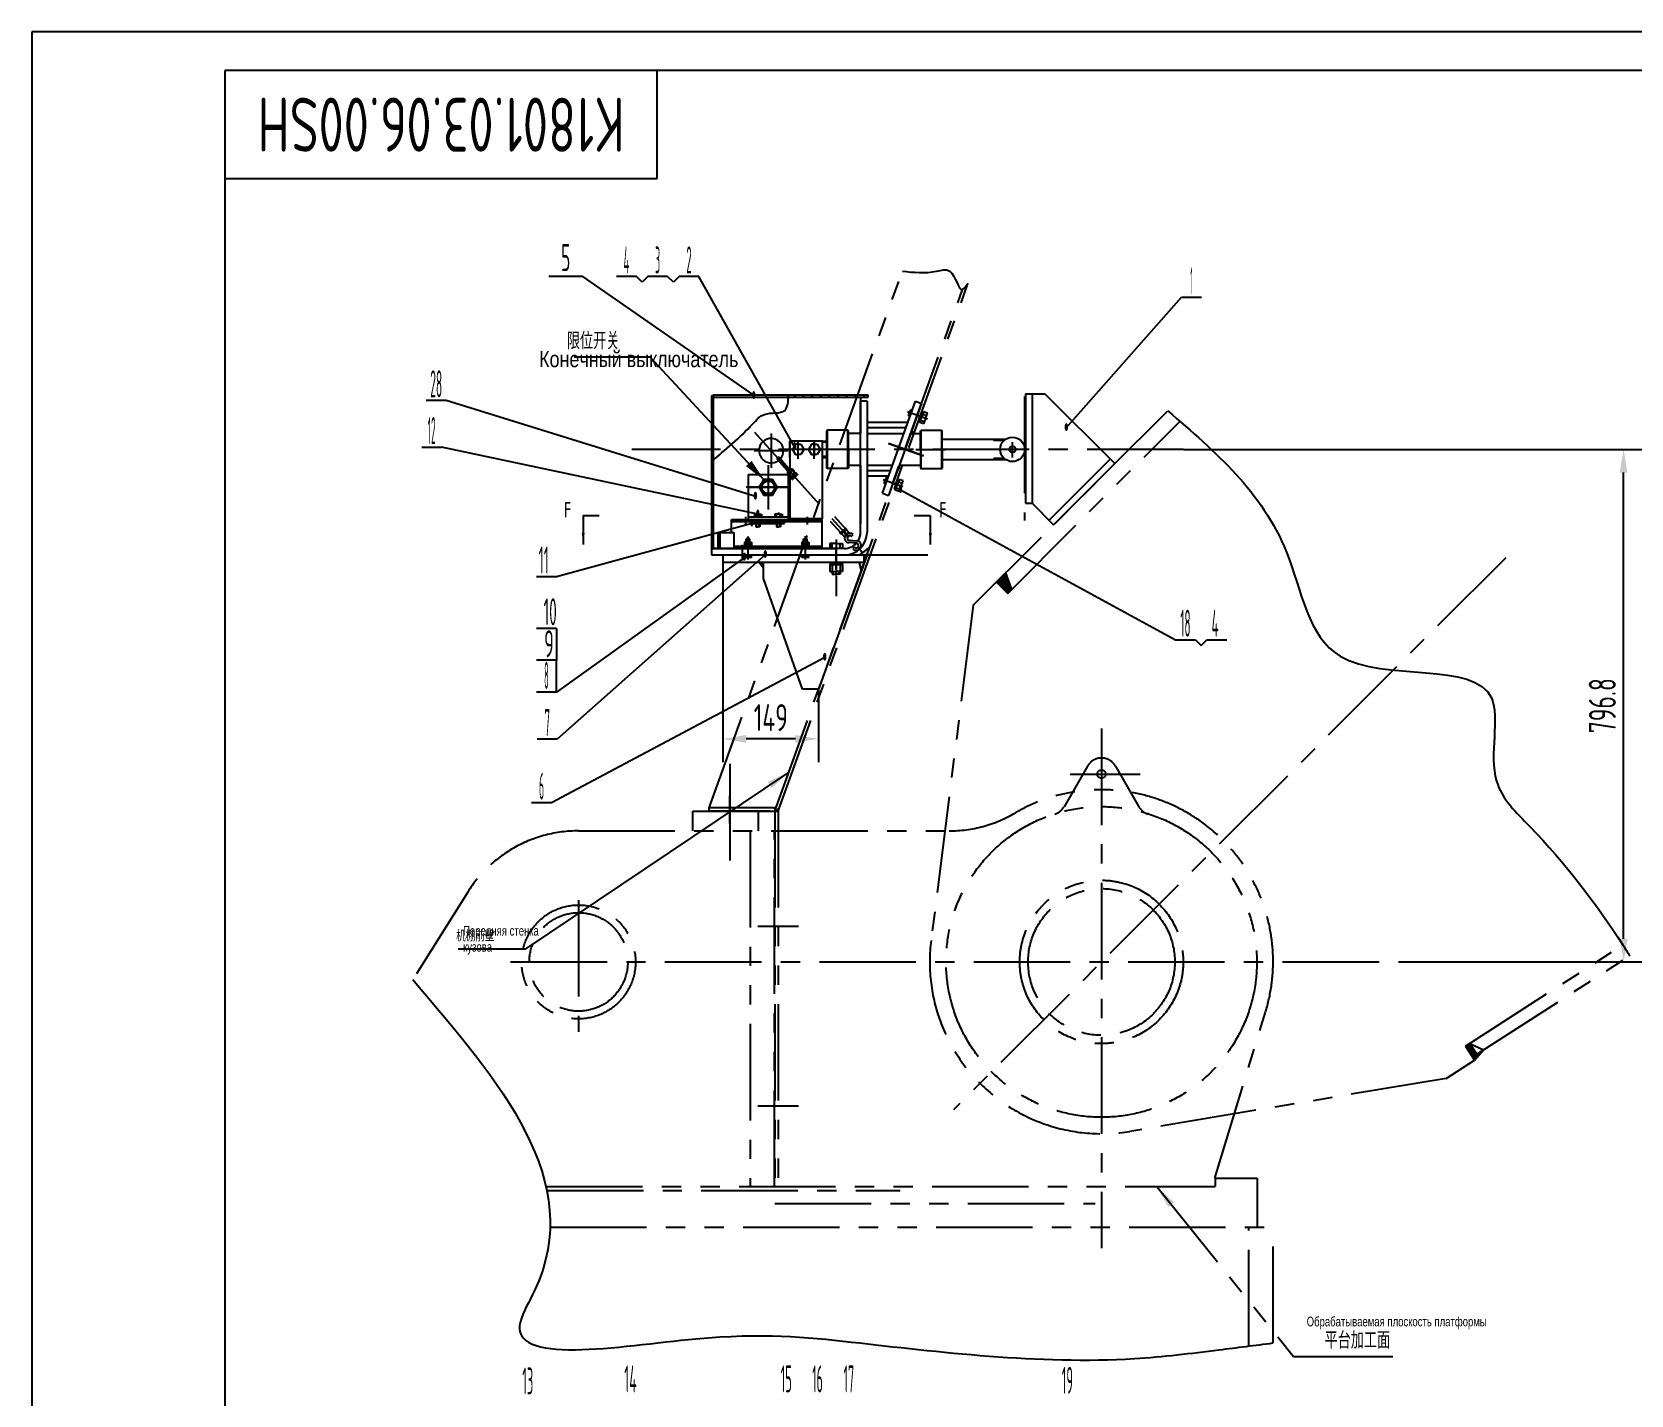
# Model space of a CAD drawing. Header units: millimetres. Extents: x -8556 to -3516, y 8246 to 11949.
# Drawn here: x -8556 to -6070, y 9830 to 11949 of the extents above; entities that cross this region are included whole.
import ezdxf
from ezdxf.enums import TextEntityAlignment as Align

# ---------------------------------------------------------------- set-up
doc = ezdxf.new("R2010")
doc.units = ezdxf.units.MM
doc.header["$LTSCALE"] = 120
for name, pattern in [('F', [0.75, 0.5, -0.25]), ('G', [2, 1.25, -0.25, 0.25, -0.25]), ('K', [2.5, 1.25, -0.25, 0.25, -0.25, 0.25, -0.25])]:
    doc.linetypes.add(name, pattern=pattern)
for name, color, linetype in [('01', 7, 'Continuous'), ('02', 1, 'Continuous'), ('04', 2, 'F'), ('05', 142, 'G'), ('07', 6, 'K'), ('08', 1, 'Continuous'), ('11', 3, 'Continuous')]:
    doc.layers.add(name, color=color, linetype=linetype)
doc.styles.get("Standard").update_dxf_attribs({"font": 'isocp', "width": 0.707, "bigfont": 'intecad.shx'})
doc.dimstyles.new('INTE', dxfattribs={"dimscale": 12, "dimtxt": 3.5, "dimasz": 3, "dimexe": 3, "dimexo": 0, "dimgap": 1, "dimtad": 1, "dimdec": 1, "dimdsep": 46, "dimtxsty": 'Standard', "dimcen": 0, "dimclrd": 1, "dimclre": 1, "dimclrt": 3, "dimaunit": 1, "dimadec": 0, "dimazin": 0, "dimtfac": 1, "dimtdec": 1, "dimtmove": 0, "dimatfit": 0, "dimfxl": 0, "dimarcsym": 0})
pattern_1 = [(45, (-8371.007, 8994.4175), (-6.735192, 6.735192), [])]

# ---------------------------------------------------------------- blocks, each defined once
blk = doc.blocks.new('*D37')
at = {"layer": '08', "color": 1, "lineweight": -2}
for p, q in [((-7482, 11129.9), (-7482, 10813.9)), ((-7333.2, 10926.9), (-7333.2, 10813.9)), ((-7369.2, 10849.9), (-7446, 10849.9))]:
    blk.add_line(p, q, dxfattribs=at)
at = {"layer": '08', "color": 1}
for points in [[(-7446, 10855.9), (-7446, 10843.9), (-7482, 10849.9)], [(-7369.2, 10855.9), (-7369.2, 10843.9), (-7333.2, 10849.9)]]:
    blk.add_solid(points, dxfattribs=at)
at = {"layer": 'DEFPOINTS', "color": 0}
for p in [(-7482, 11129.9), (-7333.2, 10926.9), (-7482, 10849.9)]:
    blk.add_point(p, dxfattribs=at)
at = {"layer": '08', "color": 3, "insert": (-7407.6, 10882.9), "char_height": 42, "attachment_point": 5}
blk.add_mtext('149', dxfattribs=at)
blk = doc.blocks.new('*U6')
at = {"layer": '01'}
for p, q in [((-4.6, 1.6), (-4.6, 0)), ((0, 1.6), (-4.6, 1.6)), ((-4.6, 0), (0, 0)), ((0, 0), (-0.9, 1.6)), ((0, 1.6), (0.9, 0)), ((0, 1.6), (4.6, 1.6)), ((4.6, 0), (0, 0)), ((4.6, 1.6), (4.6, 0))]:
    blk.add_line(p, q, dxfattribs=at)
at = {"layer": '05'}
blk.add_line((0, 3.7), (0, -2.1), dxfattribs=at)
blk = doc.blocks.new('*U5')
at = {"layer": '01'}
for p, q in [((-5.2, 0), (-5.2, 5.5)), ((-5.2, 5.5), (0, 5.5)), ((-5.2, 3), (0, 3)), ((0, 5.5), (0, 0)), ((0, -5.5), (0, 0)), ((-5.2, 0), (-5.2, -5.5)), ((-5.2, -3), (0, -3)), ((-5.2, -5.5), (0, -5.5))]:
    blk.add_line(p, q, dxfattribs=at)
at = {"layer": '05'}
blk.add_line((-6.3, 0), (1.1, 0), dxfattribs=at)
blk = doc.blocks.new('*U3')
at = {"layer": '01'}
for p, q in [((-10.8, 0), (-10.8, 10)), ((-10.8, 10), (0, 10)), ((-10.8, 6), (0, 6)), ((0, 10), (0, 0)), ((0, -10), (0, 0)), ((-10.8, 0), (-10.8, -10)), ((-10.8, -6), (0, -6)), ((-10.8, -10), (0, -10))]:
    blk.add_line(p, q, dxfattribs=at)
at = {"layer": '05'}
blk.add_line((-11.9, 0), (1.1, 0), dxfattribs=at)
blk = doc.blocks.new('*U4')
at = {"layer": '01'}
for p, q in [((-9.2, 3.1), (-9.2, 0)), ((0, 3.1), (-9.2, 3.1)), ((-9.2, 0), (0, 0)), ((0, 0), (-1.8, 3.1)), ((0, 3.1), (1.8, 0)), ((0, 3.1), (9.2, 3.1)), ((9.2, 0), (0, 0)), ((9.2, 3.1), (9.2, 0))]:
    blk.add_line(p, q, dxfattribs=at)
at = {"layer": '05'}
blk.add_line((0, 5.2), (0, -2.1), dxfattribs=at)
blk = doc.blocks.new('*U1')
at = {"layer": '01'}
for p, q in [((0, 8.9), (-8, 4.3)), ((-8, 4.3), (-8, 0)), ((-8, -4.3), (-8, 0)), ((8, 4.3), (0, 8.9)), ((8, 0), (8, 4.3)), ((8, 0), (8, -4.3)), ((0, -8.9), (-8, -4.3)), ((8, -4.3), (0, -8.9))]:
    blk.add_line(p, q, dxfattribs=at)
at = {"layer": '05'}
for p, q in [((-9.9, 0), (9.3, 0)), ((0, -10.7), (0, 10.3))]:
    blk.add_line(p, q, dxfattribs=at)
blk = doc.blocks.new('*D69')
at = {"layer": '08', "color": 1, "lineweight": -2}
for p, q in [((-6765.8, 11299.9), (-6046, 11299.9)), ((-6082, 10539.1), (-6082, 11263.9)), ((-6415.6, 10503.1), (-6046, 10503.1))]:
    blk.add_line(p, q, dxfattribs=at)
at = {"layer": '08', "color": 1}
for points in [[(-6088, 11263.9), (-6076, 11263.9), (-6082, 11299.9)], [(-6088, 10539.1), (-6076, 10539.1), (-6082, 10503.1)]]:
    blk.add_solid(points, dxfattribs=at)
at = {"layer": 'DEFPOINTS', "color": 0}
for p in [(-6765.8, 11299.9), (-6082, 11299.9), (-6415.6, 10503.1)]:
    blk.add_point(p, dxfattribs=at)
at = {"layer": '08', "color": 3, "insert": (-6115, 10901.5), "char_height": 42, "attachment_point": 5, "rotation": 90}
blk.add_mtext('796.8', dxfattribs=at)
blk = doc.blocks.new('*U76', base_point=(251.96, 168.31))
at = {"layer": '01'}
for p, q in [((251.96, 168.31), (251.96, 182.31)), ((195.96, 168.31), (251.96, 168.31))]:
    blk.add_line(p, q, dxfattribs=at)
blk = doc.blocks.new('*U77')
at = {"layer": '04'}
blk.add_blockref('*U76', (0, 0), dxfattribs=at)
blk = doc.blocks.new('*U78')
at = {"layer": '01'}
for points in [[(415, 292), (25, 292)], [(25, 292), (25, 5)]]:
    blk.add_lwpolyline(points, dxfattribs=at)
at = {"layer": '02'}
for points in [[(420, 297), (0, 297)], [(0, 297), (0, 0)]]:
    blk.add_lwpolyline(points, dxfattribs=at)

msp = doc.modelspace()

# ---------------------------------------------------------------- hatches: boundary and pattern name
at = {"layer": '01'}
for points in [[(-7497, 11383.91), (-7497, 11382.41), (-7500, 11382.41)], [(-7268, 11327.06), (-7270.65, 11324.41), (-7268, 11324.41)], [(-7268, 11272.76), (-7270.65, 11275.41), (-7268, 11275.41)], [(-7425.69, 11123.91), (-7419, 11123.91), (-7419, 11115.36)]]:
    msp.add_hatch(color=256, dxfattribs=at).paths.add_polyline_path(points)
h = msp.add_hatch(color=256, dxfattribs=at)
h.paths.add_polyline_path([(-7262.36, 11123.91), (-7270.19, 11123.91), (-7267.16, 11110.57)])
h.paths.add_polyline_path([(-7258.04, 11135.91), (-7262.36, 11135.91), (-7262.36, 11123.91)])
h.paths.add_polyline_path([(-7253.73, 11147.88), (-7269, 11135.91), (-7258.04, 11135.91)])
at = {"layer": '02'}
h = msp.add_hatch(dxfattribs=at)
h.set_pattern_fill('LINE', color=256, scale=3, angle=45, style=0)
h.set_pattern_definition(pattern_1)
edge = h.paths.add_edge_path()
edge.add_spline(control_points=[(-7379.88, 11383.91), (-7379.94, 11382.91), (-7380, 11381.91), (-7380.06, 11380.91)], knot_values=[163.9756797, 163.9756797, 163.9756797, 163.9756797, 166.5243687, 166.5243687, 166.5243687, 166.5243687], degree=3, periodic=0)
edge.add_line((-7380.06, 11380.91), (-7256, 11380.91))
edge.add_line((-7256, 11380.91), (-7256, 11383.91))
edge.add_line((-7256, 11383.91), (-7379.88, 11383.91))
h = msp.add_hatch(dxfattribs=at)
h.set_pattern_fill('LINE', color=256, scale=3, angle=45, style=0)
h.set_pattern_definition(pattern_1)
edge = h.paths.add_edge_path()
edge.add_line((-7500, 11145.91), (-7497, 11145.91))
edge.add_line((-7497, 11145.91), (-7497, 11283.65))
edge.add_spline(control_points=[(-7497, 11283.65), (-7498, 11282.83), (-7499, 11282.01), (-7500, 11281.18)], knot_values=[0, 0, 0, 0, 3.9295189, 3.9295189, 3.9295189, 3.9295189], degree=3, periodic=0)
edge.add_line((-7500, 11281.18), (-7500, 11145.91))
at = {"layer": '07', "linetype": 'K'}
for points in [[(-7050.56, 11099.91), (-7056.92, 11093.54), (-7039.25, 11075.87), (-7032.88, 11082.23)], [(-7042.29, 11108.18), (-7050.56, 11099.91), (-7032.88, 11082.23)], [(-6299.75, 10366.44), (-6310.31, 10359.65), (-6313.75, 10350.38)]]:
    msp.add_hatch(color=6, dxfattribs=at).paths.add_polyline_path(points)
h = msp.add_hatch(color=6, dxfattribs=at)
h.paths.add_polyline_path([(-6299.75, 10366.44), (-6313.75, 10350.38), (-6327.82, 10372.17), (-6321.12, 10376.48), (-6321.12, 10376.47)])
h.paths.add_polyline_path([(-6310.31, 10359.65), (-6299.75, 10366.44), (-6321.12, 10376.47)])

# ---------------------------------------------------------------- linework, layer by layer
at = {"layer": '01'}
for p, q in [((-7500, 11382.41), (-7497, 11383.91)), ((-7256, 11383.91), (-7497, 11383.91)), ((-7497, 11383.91), (-7497, 11145.91)), ((-7256, 11380.91), (-7256, 11383.91)), ((-7011.5, 11386.41), (-7011.5, 11216.1)), ((-7011.5, 11386.41), (-7001.5, 11386.41)), ((-7001.5, 11386.41), (-7001.5, 11216.1)), ((-7001.5, 11386.41), (-6981.5, 11386.41)), ((-6981.5, 11386.41), (-6872.78, 11277.69)), ((-7500, 11382.41), (-7497, 11382.41)), ((-7500, 11382.41), (-7500, 11145.91)), ((-7497, 11380.91), (-7256, 11380.91)), ((-7268, 11380.91), (-7268, 11324.41)), ((-7258, 11374.91), (-7268, 11374.91)), ((-7268, 11170.91), (-7268, 11374.91)), ((-7258, 11374.91), (-7258, 11170.91)), ((-7190.21, 11361.56), (-7191.9, 11356.86)), ((-7187.79, 11360.7), (-7190.21, 11361.56)), ((-7193.59, 11352.16), (-7191.9, 11356.86)), ((-7191.18, 11351.29), (-7193.59, 11352.16)), ((-7175.53, 11350.97), (-7178.14, 11343.72)), ((-7178.14, 11343.72), (-7175.69, 11342.84)), ((-7176.09, 11341.73), (-7173.08, 11350.08)), ((-7170.07, 11339.56), (-7176.09, 11341.73)), ((-7173.08, 11350.08), (-7176.04, 11349.55)), ((-7175.69, 11342.84), (-7173.08, 11350.08)), ((-7175.53, 11350.97), (-7172.92, 11358.21)), ((-7175.53, 11350.97), (-7172.57, 11351.5)), ((-7174.78, 11345.38), (-7168.75, 11343.21)), ((-7170.07, 11358.44), (-7173.08, 11350.08)), ((-7170.47, 11357.33), (-7173.08, 11350.08)), ((-7172.92, 11358.21), (-7170.47, 11357.33)), ((-7171.39, 11354.79), (-7165.37, 11352.62)), ((-7164.05, 11356.28), (-7170.07, 11358.44)), ((-7167.06, 11347.92), (-7170.07, 11339.56)), ((-7167.06, 11347.92), (-7164.05, 11356.28)), ((-7378, 11287.41), (-7378, 11312.41)), ((-7377.5, 11311.09), (-7378, 11311.09)), ((-7377.5, 11191.91), (-7377.5, 11312.91)), ((-7377.5, 11312.91), (-7327.5, 11312.91)), ((-7327.5, 11312.91), (-7327.5, 11191.91)), ((-7321, 11311.09), (-7327.5, 11311.09)), ((-7320, 11329.91), (-7321, 11328.91)), ((-7321, 11328.91), (-7321, 11270.91)), ((-7320, 11329.91), (-7320, 11269.91)), ((-7288, 11329.91), (-7320, 11329.91)), ((-7288, 11269.91), (-7288, 11329.91)), ((-7287, 11328.91), (-7288, 11329.91)), ((-7287, 11299.91), (-7287, 11328.91)), ((-7268, 11324.41), (-7287, 11324.41)), ((-7270.65, 11324.41), (-7268, 11327.06)), ((-7258, 11324.41), (-7200.85, 11324.41)), ((-7190.23, 11324.41), (-7175, 11324.41)), ((-7175, 11328.91), (-7174, 11329.91)), ((-7175, 11299.91), (-7175, 11328.91)), ((-7174, 11329.91), (-7142, 11329.91)), ((-7174, 11269.91), (-7174, 11329.91)), ((-7142, 11329.91), (-7141, 11328.91)), ((-7142, 11329.91), (-7142, 11269.91)), ((-7141, 11299.91), (-7141, 11328.91)), ((-7061, 11313.92), (-7061, 11315.91)), ((-7044.84, 11313.92), (-7061, 11313.92)), ((-7390.48, 11282.5), (-7394.24, 11286.68)), ((-7377.5, 11288.73), (-7378, 11288.73)), ((-7321, 11288.73), (-7327.5, 11288.73)), ((-7287, 11299.91), (-7287, 11270.91)), ((-7175, 11299.91), (-7175, 11270.91)), ((-7141, 11299.91), (-7141, 11270.91)), ((-7044.84, 11285.9), (-7061, 11285.9)), ((-7061, 11285.9), (-7061, 11283.91)), ((-6975.01, 11189.61), (-6879.85, 11284.76)), ((-7393.46, 11279.83), (-7397.13, 11283.92)), ((-7320, 11269.91), (-7321, 11270.91)), ((-7288, 11269.91), (-7320, 11269.91)), ((-7287, 11270.91), (-7288, 11269.91)), ((-7287, 11275.41), (-7268, 11275.41)), ((-7270.65, 11275.41), (-7268, 11272.76)), ((-7268, 11275.41), (-7268, 11183.91)), ((-7258, 11275.41), (-7218.48, 11275.41)), ((-7207.87, 11275.41), (-7175, 11275.41)), ((-7175, 11270.91), (-7174, 11269.91)), ((-7174, 11269.91), (-7142, 11269.91)), ((-7142, 11269.91), (-7141, 11270.91)), ((-6967.93, 11182.53), (-6872.78, 11277.69)), ((-7231.53, 11246.78), (-7229.84, 11251.48)), ((-7229.12, 11245.91), (-7231.53, 11246.78)), ((-7228.14, 11256.19), (-7229.84, 11251.48)), ((-7225.73, 11255.32), (-7228.14, 11256.19)), ((-7213.47, 11245.59), (-7216.07, 11238.34)), ((-7216.07, 11238.34), (-7213.63, 11237.46)), ((-7214.03, 11236.35), (-7211.02, 11244.71)), ((-7208.01, 11234.18), (-7214.03, 11236.35)), ((-7213.63, 11237.46), (-7211.02, 11244.71)), ((-7213.47, 11245.59), (-7210.86, 11252.83)), ((-7213.47, 11245.59), (-7211.53, 11243.29)), ((-7211.02, 11244.71), (-7212.96, 11247)), ((-7212.71, 11240), (-7206.69, 11237.83)), ((-7208.01, 11253.07), (-7211.02, 11244.71)), ((-7208.41, 11251.95), (-7211.02, 11244.71)), ((-7210.86, 11252.83), (-7208.41, 11251.95)), ((-7209.33, 11249.41), (-7203.3, 11247.24)), ((-7201.99, 11250.9), (-7208.01, 11253.07)), ((-7205, 11242.54), (-7208.01, 11234.18)), ((-7205, 11242.54), (-7201.99, 11250.9)), ((-7011.5, 11216.1), (-7001.5, 11216.1)), ((-7001.5, 11216.1), (-6967.93, 11182.53)), ((-7699.19, 11196.86), (-7674.19, 11196.86)), ((-7468.5, 11170.91), (-7468.5, 11190.91)), ((-7437.15, 11184.91), (-7437.15, 11187.91)), ((-7433.17, 11198.91), (-7433.17, 11194.91)), ((-7427.65, 11198.91), (-7433.17, 11198.91)), ((-7430.65, 11194.91), (-7430.65, 11198.91)), ((-7427.65, 11198.91), (-7422.12, 11198.91)), ((-7424.65, 11194.91), (-7424.65, 11198.91)), ((-7422.12, 11198.91), (-7422.12, 11194.91)), ((-7401.17, 11198.91), (-7401.17, 11194.91)), ((-7395.65, 11198.91), (-7401.17, 11198.91)), ((-7398.65, 11194.91), (-7398.65, 11198.91)), ((-7395.65, 11198.91), (-7390.12, 11198.91)), ((-7392.65, 11194.91), (-7392.65, 11198.91)), ((-7390.12, 11198.91), (-7390.12, 11194.91)), ((-7386.15, 11184.91), (-7386.15, 11187.91)), ((-7327.5, 11191.91), (-7377.5, 11191.91)), ((-7328.5, 11190.91), (-7328.5, 11145.91)), ((-7184.61, 11196.86), (-7159.61, 11196.86)), ((-7490, 11170.91), (-7465, 11170.91)), ((-7490, 11170.91), (-7490, 11145.91)), ((-7465, 11170.91), (-7465, 11145.91)), ((-7440, 11160.91), (-7446, 11160.91)), ((-7446, 11155.71), (-7446, 11160.91)), ((-7440, 11155.71), (-7440, 11160.91)), ((-7430.65, 11184.91), (-7430.65, 11179.49)), ((-7430.65, 11179.49), (-7427.65, 11179.49)), ((-7424.65, 11179.49), (-7427.65, 11179.49)), ((-7424.65, 11184.91), (-7424.65, 11179.49)), ((-7398.65, 11184.91), (-7398.65, 11179.49)), ((-7398.65, 11179.49), (-7395.65, 11179.49)), ((-7392.65, 11179.49), (-7395.65, 11179.49)), ((-7392.65, 11184.91), (-7392.65, 11179.49)), ((-7357, 11160.91), (-7351, 11160.91)), ((-7357, 11155.71), (-7357, 11160.91)), ((-7351, 11155.71), (-7351, 11160.91)), ((-7291.51, 11176.81), (-7299.5, 11170.73)), ((-7291.57, 11176.76), (-7298.75, 11169.79)), ((-7290.73, 11175.9), (-7297.91, 11168.93)), ((-7289.93, 11175.01), (-7293.12, 11171.92)), ((-7282.71, 11164.69), (-7279.74, 11167.36)), ((-7500, 11145.91), (-7306, 11145.91)), ((-7293, 11145.91), (-7500, 11145.91)), ((-7500, 11145.91), (-7500, 11135.91)), ((-7500, 11135.91), (-7258.04, 11135.91)), ((-7482, 11135.91), (-7482, 11123.91)), ((-7448.52, 11131.91), (-7448.52, 11135.91)), ((-7446, 11135.91), (-7446, 11131.91)), ((-7440, 11135.91), (-7440, 11131.91)), ((-7437.47, 11131.91), (-7437.47, 11135.91)), ((-7359.52, 11131.91), (-7359.52, 11135.91)), ((-7357, 11135.91), (-7357, 11131.91)), ((-7351, 11135.91), (-7351, 11131.91)), ((-7348.47, 11131.91), (-7348.47, 11135.91)), ((-7258.04, 11135.91), (-7333.24, 10926.91)), ((-7316.01, 11153.41), (-7316.01, 11145.91)), ((-7306, 11153.41), (-7316.01, 11153.41)), ((-7316.01, 11145.91), (-7306, 11145.91)), ((-7312, 11145.91), (-7312, 11153.41)), ((-7306, 11153.41), (-7295.98, 11153.41)), ((-7295.98, 11145.91), (-7306, 11145.91)), ((-7300, 11145.91), (-7300, 11153.41)), ((-7295.98, 11153.41), (-7295.98, 11145.91)), ((-7274.35, 11153.93), (-7285.93, 11154.88)), ((-7285.6, 11158.86), (-7274.02, 11157.92)), ((-7277.23, 11148.11), (-7280.21, 11145.44)), ((-7269, 11135.91), (-7253.73, 11147.88)), ((-7262.36, 11123.91), (-7262.36, 11135.91)), ((-7262.36, 11123.91), (-7482, 11123.91)), ((-7437.47, 11131.91), (-7448.52, 11131.91)), ((-7419, 11115.36), (-7425.69, 11123.91)), ((-7419, 11098.91), (-7419, 11123.91)), ((-7348.47, 11131.91), (-7359.52, 11131.91)), ((-7270.19, 11123.91), (-7267.16, 11110.57)), ((-7358.24, 10926.91), (-7419, 11098.91)), ((-7312, 11110.01), (-7312, 11105.91)), ((-7312, 11105.91), (-7306, 11105.91)), ((-7300, 11105.91), (-7306, 11105.91)), ((-7300, 11110.01), (-7300, 11105.91)), ((-7333.24, 10926.91), (-7358.24, 10926.91))]:
    msp.add_line(p, q, dxfattribs=at)
at = {"layer": '01', "color": 7, "linetype": 'Continuous'}
for p, q in [((-7234.17, 11231.79), (-7182.71, 11374.81)), ((-7173.31, 11371.42), (-7224.79, 11228.41)), ((-7182.71, 11374.81), (-7173.31, 11371.42)), ((-7194.73, 11341.41), (-7258, 11341.41)), ((-7378, 11312.41), (-7377.5, 11312.41)), ((-7327.5, 11312.41), (-7321, 11312.41)), ((-7141, 11315.91), (-7042.25, 11315.91)), ((-7378, 11287.41), (-7377.5, 11287.41)), ((-7327.5, 11287.41), (-7321, 11287.41)), ((-7442.65, 11260.91), (-7380.65, 11260.91)), ((-7442.65, 11260.91), (-7442.65, 11190.91)), ((-7390.48, 11282.5), (-7393.46, 11279.83)), ((-7380.65, 11260.91), (-7380.65, 11190.91)), ((-7141, 11283.91), (-7042.25, 11283.91)), ((-7224.59, 11258.41), (-7258, 11258.41)), ((-7234.17, 11231.79), (-7224.77, 11228.4)), ((-7468.5, 11190.91), (-7328.5, 11190.91)), ((-7468.5, 11187.91), (-7328.5, 11187.91)), ((-7442.65, 11194.91), (-7380.65, 11194.91)), ((-7437.15, 11184.91), (-7386.15, 11184.91)), ((-7294.76, 11171.99), (-7287.7, 11164.13)), ((-7293.12, 11171.92), (-7286.83, 11164.91)), ((-7449.5, 11148.91), (-7465, 11148.91)), ((-7342.5, 11148.91), (-7449.5, 11148.91)), ((-7328.5, 11148.91), (-7342.5, 11148.91))]:
    msp.add_line(p, q, dxfattribs=at)
at = {"layer": '01'}
for centre, radius in [((-7032, 11299.91), 19), ((-7032, 11299.91), 5), ((-7299.13, 11170.26), 0.6), ((-7293.54, 11171.51), 0.585), ((-7287.26, 11164.52), 0.585)]:
    msp.add_circle(centre, radius, dxfattribs=at)
at = {"layer": '01', "color": 7, "linetype": 'Continuous'}
msp.add_circle((-7411.65, 11240.91), 10, dxfattribs=at)
at = {"layer": '01'}
for centre, radius, start, end in [((-7407, 11297.91), 19, 317.94794, 305.87002), ((-7395.64, 11285.26), 2, 38.61071, 221.91235), ((-7298.33, 11169.36), 0.6, 134.15895, 314.15895), ((-7293, 11170.91), 35, 270, 0), ((-7285.32, 11162.35), 7.5, 136.38743, 265.34489), ((-7291.15, 11176.33), 0.6, 314.15895, 134.15895), ((-7290.35, 11175.44), 0.6, 314.15895, 131.91235), ((-7285.32, 11162.35), 7.5, 41.91235, 127.43727), ((-7285.32, 11162.35), 3.5, 141.53726, 265.34489), ((-7285.32, 11162.35), 3.5, 41.91235, 122.28744), ((-7293, 11170.91), 25, 327.41108, 0), ((-7293, 11170.91), 25, 270, 317.26686), ((-7274.63, 11150.45), 7.5, 221.91235, 85.34489), ((-7274.63, 11150.45), 3.5, 221.91235, 85.34489)]:
    msp.add_arc(centre, radius, start, end, dxfattribs=at)
at = {"layer": '02'}
for p, q in [((-7700, 11568.42), (-7752.7, 11568.42)), ((-7433.76, 11383.91), (-7700, 11568.42)), ((-7616.59, 11568.42), (-7647.59, 11568.42)), ((-7607.75, 11559.58), (-7616.59, 11568.42)), ((-7598.91, 11568.42), (-7607.75, 11559.58)), ((-7567.91, 11568.42), (-7598.91, 11568.42)), ((-7559.07, 11559.58), (-7567.91, 11568.42)), ((-7550.23, 11568.42), (-7559.07, 11559.58)), ((-7519.23, 11568.42), (-7550.23, 11568.42)), ((-7370.61, 11303.91), (-7519.23, 11568.42)), ((-6948.27, 11333.18), (-6768.98, 11536.34)), ((-6768.98, 11536.34), (-6737.98, 11536.34)), ((-7912.17, 11375.74), (-7943.17, 11375.74)), ((-7431.58, 11226.61), (-7912.17, 11375.74)), ((-7190.54, 11360.62), (-7188.13, 11359.75)), ((-7193.25, 11353.1), (-7190.84, 11352.23)), ((-7950.21, 11303.08), (-7919.21, 11303.08)), ((-7427.79, 11198.91), (-7919.21, 11303.08)), ((-7231.19, 11247.72), (-7228.78, 11246.85)), ((-7228.48, 11255.24), (-7226.07, 11254.37)), ((-7206.05, 11236.93), (-6778.51, 11003.61)), ((-7699.19, 11196.86), (-7699.19, 11151.86)), ((-7159.61, 11196.86), (-7159.61, 11151.86)), ((-7437.15, 11184.91), (-7740.85, 11101.78)), ((-7445, 11160.91), (-7445, 11155.71)), ((-7441, 11160.91), (-7441, 11155.71)), ((-7429.65, 11179.49), (-7429.65, 11184.91)), ((-7425.65, 11179.49), (-7425.65, 11184.91)), ((-7397.65, 11179.49), (-7397.65, 11184.91)), ((-7393.65, 11179.49), (-7393.65, 11184.91)), ((-7356, 11160.91), (-7356, 11155.71)), ((-7352, 11160.91), (-7352, 11155.71)), ((-7416.16, 11135.91), (-7739.5, 10849.4)), ((-7263.58, 11135.91), (-7163.4, 11135.91)), ((-7448.52, 11131.91), (-7740.85, 10922.48)), ((-7740.85, 11101.78), (-7771.85, 11101.78)), ((-7310.8, 11105.91), (-7310.8, 11110.01)), ((-7301.2, 11105.91), (-7301.2, 11110.01)), ((-7740.85, 11021.47), (-7771.85, 11021.47)), ((-7740.85, 11021.47), (-7740.85, 10971.97)), ((-6778.51, 11003.61), (-6747.51, 11003.61)), ((-6747.51, 11003.61), (-6738.67, 10994.77)), ((-6738.67, 10994.77), (-6729.83, 11003.61)), ((-6729.83, 11003.61), (-6698.83, 11003.61)), ((-7740.85, 10971.97), (-7771.85, 10971.97)), ((-7323.7, 10976.28), (-7748.32, 10750.32)), ((-7740.85, 10922.48), (-7740.85, 10971.97)), ((-7740.85, 10922.48), (-7771.85, 10922.48)), ((-7739.5, 10849.4), (-7770.5, 10849.4)), ((-7748.32, 10750.32), (-7779.32, 10750.32))]:
    msp.add_line(p, q, dxfattribs=at)
for points in [[(-7699.19, 11151.86, 0, 4.5, 0), (-7699.19, 11169.86, 0, 0, 0)], [(-7159.61, 11151.86, 0, 4.5, 0), (-7159.61, 11169.86, 0, 0, 0)]]:
    msp.add_lwpolyline(points, format="xyseb", dxfattribs=at)
for points in [[(-7202.97, 11576.95), (-7149.8, 11576.95), (-7129.53, 11576.95), (-7109.56, 11548.58), (-7100.95, 11558.11)], [(-7500, 11281.18), (-7435.69, 11339.51), (-7417.26, 11354.35), (-7386.03, 11360.49), (-7379.88, 11383.91)], [(-6790.68, 11359.79), (-6606.15, 11140.31), (-6522.44, 10978.41), (-6287.53, 10913.65), (-6279.43, 10784.13), (-6228.13, 10713.97), (-6083.07, 10529.52), (-6072.25, 10512.7)]]:
    msp.add_spline(points, degree=3, dxfattribs=at)
at = {"layer": '02', "color": 1, "linetype": 'Continuous'}
msp.add_spline([(-7964.24, 10475.6), (-7774.73, 9992.6), (-7796.86, 9944.32), (-7524.36, 9917.2), (-7281.91, 9912.23), (-6842.21, 9886.58), (-6710.97, 9900.19), (-6626.78, 9910.82)], degree=3, dxfattribs=at)
at = {"layer": '04', "color": 2, "linetype": 'F'}
for p, q in [((-7197.61, 11333.41), (-7258, 11333.41)), ((-7189.04, 11328.2), (-7184.34, 11326.5)), ((-7377.94, 11262.54), (-7393.46, 11279.83)), ((-7374.96, 11265.23), (-7390.48, 11282.5)), ((-7380.29, 11265.16), (-7377.31, 11267.84)), ((-7378.81, 11260.05), (-7379.71, 11259.24)), ((-7377.94, 11262.54), (-7374.96, 11265.23)), ((-7373.12, 11260.43), (-7376.85, 11256.81)), ((-7368.87, 11262.89), (-7376.05, 11255.91)), ((-7367.98, 11262.08), (-7375.25, 11255.02)), ((-7374.44, 11254.13), (-7367.19, 11261.17)), ((-7366.43, 11260.24), (-7373.61, 11253.26)), ((-7368.82, 11262.93), (-7371.13, 11261.17)), ((-7221.72, 11266.41), (-7258, 11266.41)), ((-7209.19, 11271.68), (-7204.49, 11269.99)), ((-7449.5, 11187.91), (-7449.5, 11190.91)), ((-7347.5, 11187.91), (-7347.5, 11190.91)), ((-7487, 11170.91), (-7487, 11145.91))]:
    msp.add_line(p, q, dxfattribs=at)
msp.add_circle((-7366.85, 11260.67), 0.6, dxfattribs=at)
for centre, radius, start, end in [((-7376.19, 11263.59), 5.6, 314.17148, 230.95344), ((-7376.19, 11263.59), 4.4, 314.15895, 233.44931), ((-7368.45, 11262.46), 0.6, 320.99193, 134.17148), ((-7367.65, 11261.56), 0.6, 319.19351, 134.17148), ((-7376.43, 11256.38), 0.6, 134.15895, 310.14865), ((-7375.63, 11255.48), 0.6, 134.17148, 306.89882), ((-7374.83, 11254.59), 0.6, 134.17148, 308.45152), ((-7374.03, 11253.69), 0.6, 134.17148, 314.18289)]:
    msp.add_arc(centre, radius, start, end, dxfattribs=at)
at = {"layer": '05'}
for p, q in [((-7013, 11381.92), (-7013, 11189.22)), ((-7164.18, 11346.88), (-7195.24, 11358.06)), ((-7177.5, 11351.68), (-7171.11, 11349.37)), ((-7407, 11324.52), (-7407, 11271.29)), ((-7365, 11285.44), (-7365, 11313.62)), ((-7340, 11310.46), (-7340, 11289.36)), ((-6765.84, 11299.91), (-7623.47, 11299.91)), ((-7433.61, 11297.91), (-7380.38, 11297.91)), ((-7170.38, 11289.59), (-7224.46, 11309.06)), ((-7411.65, 11275.38), (-7411.65, 11206.44)), ((-7202.11, 11241.5), (-7233.18, 11252.68)), ((-7215.44, 11246.3), (-7209.05, 11244)), ((-7427.65, 11201.97), (-7427.65, 11198.94)), ((-7395.65, 11201.97), (-7395.65, 11198.94)), ((-7315.1, 11188.05), (-7293.7, 11164.2)), ((-7308.53, 11195.7), (-7286.24, 11170.86)), ((-7443, 11128.84), (-7443, 11164.46)), ((-7354, 11165.15), (-7354, 11128.72)), ((-7452, 11151.68), (-7452, 11127.32)), ((-7306, 11159.57), (-7306, 11105.46)), ((-7306, 11154), (-7306, 11121.85)), ((-7306, 11113.79), (-7306, 11144.73)), ((-6265.2, 11131.49), (-7123.45, 10273.24)), ((-7306, 11104), (-7306, 11071.85))]:
    msp.add_line(p, q, dxfattribs=at)
at = {"layer": '05', "color": 142, "linetype": 'G'}
for p, q in [((-7432.7, 11326.54), (-7265.36, 11140.12)), ((-7340, 11285.44), (-7340, 11313.62)), ((-7032, 11287.07), (-7032, 11311.2)), ((-7182.23, 11299.91), (-7136.25, 11299.91)), ((-7377.18, 11240.91), (-7446.11, 11240.91)), ((-7442.65, 11240.91), (-7380.65, 11240.91)), ((-7446.5, 11183.02), (-7446.5, 11195.08)), ((-7350.5, 11183.02), (-7350.5, 11195.08)), ((-6893.58, 10865.95), (-6893.58, 10058.39)), ((-7706.38, 10599.25), (-7706.38, 10394.44)), ((-7812.1, 10503.11), (-5999.82, 10503.11)), ((-7755.65, 10147.81), (-7206.28, 10147.81))]:
    msp.add_line(p, q, dxfattribs=at)
at = {"layer": '05', "color": 4, "linetype": 'G'}
for p, q in [((-7224.46, 11309.06), (-7170.38, 11289.59)), ((-7471.38, 10810.81), (-7471.38, 10655.06)), ((-7427.63, 10558.51), (-7364.57, 10558.51)), ((-7427.63, 10279.51), (-7364.57, 10279.51))]:
    msp.add_line(p, q, dxfattribs=at)
at = {"layer": '07', "color": 6, "linetype": 'K'}
for p, q in [((-7503.38, 10742.51), (-7202.97, 11576.95)), ((-7396.38, 10737.51), (-7100.95, 11558.11)), ((-7401.38, 10737.51), (-7109.56, 11548.58)), ((-7092.99, 11057.48), (-6790.68, 11359.79)), ((-7039.25, 11075.87), (-6771.65, 11343.47)), ((-7418.57, 11252.91), (-7425.5, 11240.91)), ((-7425.5, 11240.91), (-7418.57, 11228.91)), ((-7404.72, 11252.91), (-7418.57, 11252.91)), ((-7397.79, 11240.91), (-7404.72, 11252.91)), ((-7404.72, 11228.91), (-7397.79, 11240.91)), ((-7418.57, 11228.91), (-7404.72, 11228.91)), ((-7056.92, 11093.54), (-7039.25, 11075.87)), ((-7050.56, 11099.91), (-7032.88, 11082.23)), ((-7032.88, 11082.23), (-7042.29, 11108.18)), ((-7092.99, 11057.48), (-7158.5, 10536.42)), ((-6915.23, 10807.61), (-6951.76, 10744.35)), ((-6942.34, 10795.11), (-6833.3, 10795.11)), ((-6871.93, 10807.61), (-6835.41, 10744.35)), ((-7403.41, 10742.51), (-7503.38, 10742.51)), ((-7503.38, 10737.51), (-7503.38, 10742.51)), ((-7471.38, 10718.08), (-7471.38, 10761.38)), ((-7528.78, 10706.81), (-7528.78, 10737.51)), ((-7528.78, 10737.51), (-7426.78, 10737.51)), ((-7408.43, 10737.51), (-7503.38, 10737.51)), ((-7503.38, 10737.51), (-7396.38, 10737.51)), ((-7426.78, 10706.81), (-7426.78, 10737.51)), ((-7401.38, 10737.51), (-7401.38, 10147.81)), ((-7396.38, 10737.51), (-7396.38, 10147.81)), ((-7706.78, 10706.81), (-7130.56, 10706.81)), ((-7439.78, 10706.81), (-7439.78, 10153.31)), ((-7401.78, 10153.31), (-7401.78, 10706.81)), ((-7878.68, 10611.8), (-7964.24, 10475.6)), ((-6327.82, 10372.17), (-6083.07, 10529.52)), ((-6310.31, 10359.65), (-6072.25, 10512.7)), ((-6717.56, 10166.81), (-6638.43, 10425.8)), ((-6327.82, 10372.17), (-6313.75, 10350.38)), ((-6321.12, 10376.47), (-6299.75, 10366.44)), ((-6310.31, 10359.65), (-6321.12, 10376.47)), ((-6313.75, 10350.38), (-6299.75, 10366.44)), ((-6357.6, 10322.09), (-6313.75, 10350.38)), ((-6313.75, 10350.38), (-6310.31, 10359.65)), ((-6357.6, 10322.09), (-6849.51, 10239.77)), ((-6717.56, 10166.81), (-6651.78, 10166.81)), ((-6717.03, 10166.81), (-6717.03, 10153.81)), ((-6651.78, 10166.81), (-6651.78, 10090.81)), ((-7756.92, 10153.81), (-6717.03, 10153.81)), ((-7750.58, 10090.81), (-6626.78, 10090.81)), ((-6664.78, 9905.81), (-6664.78, 10090.81)), ((-6626.78, 9910.82), (-6626.78, 10090.81))]:
    msp.add_line(p, q, dxfattribs=at)
at = {"layer": '07'}
msp.add_line((-7401.38, 10127.51), (-6903.38, 10127.51), dxfattribs=at)
at = {"layer": '07', "color": 6, "linetype": 'K'}
for centre, radius in [((-7411.65, 11240.91), 12), ((-6893.58, 10795.11), 6.5), ((-6893.58, 10503.11), 241.5), ((-6893.58, 10503.11), 127), ((-6893.58, 10503.11), 114), ((-6893.58, 10503.11), 114), ((-7706.38, 10503.11), 88.5), ((-7706.38, 10503.11), 76.5)]:
    msp.add_circle(centre, radius, dxfattribs=at)
for centre, radius, start, end in [((-6893.58, 10795.11), 25, 30, 150), ((-6893.78, 10503.81), 267, 343.01169, 120.25065), ((-7403.41, 10747.51), 5, 270, 340.20027), ((-7403.41, 10747.51), 10, 270, 340.20027), ((-6973.41, 10756.85), 25, 287.4631, 330), ((-6813.76, 10756.85), 25, 210, 252.5369), ((-7130.56, 10909.81), 203, 270, 300.25065), ((-7706.78, 10503.81), 203, 90, 147.86206), ((-6893.58, 10503.11), 267, 172.83415, 279.49999)]:
    msp.add_arc(centre, radius, start, end, dxfattribs=at)

# ---------------------------------------------------------------- block references
at = {"layer": '02', "rotation": 90}
for p in [(-7365, 11299.91), (-7340, 11299.91)]:
    msp.add_blockref('*U1', p, dxfattribs=at)
at = {"layer": '05', "xscale": 12, "yscale": 12, "zscale": 12}
msp.add_blockref('*U78', (-8556.01, 8384.72), dxfattribs=at)
at = {"layer": '05', "xscale": 12, "yscale": 12}
msp.add_blockref('*U77', (-7584.01, 11720.72), dxfattribs=at)
at = {"layer": '07', "rotation": 270}
for name, p in [('*U5', (-7443, 11150.51)), ('*U5', (-7354, 11150.51)), ('*U3', (-7306, 11110.01))]:
    msp.add_blockref(name, p, dxfattribs=at)
at = {"layer": '07'}
for name, p in [('*U6', (-7443, 11148.91)), ('*U6', (-7354, 11148.91)), ('*U4', (-7306, 11120.81))]:
    msp.add_blockref(name, p, dxfattribs=at)

# ---------------------------------------------------------------- texts
at = {"layer": '02', "width": 0.605172}
for p, p2 in [((-7437.05, 11378.01), (-7431.05, 11378.01)), ((-6951.27, 11328.18), (-6945.27, 11328.18)), ((-7373.61, 11298.91), (-7367.61, 11298.91)), ((-7209.05, 11231.93), (-7203.05, 11231.93)), ((-7434.58, 11221.61), (-7428.58, 11221.61)), ((-7440.15, 11179.91), (-7434.15, 11179.91)), ((-7430.79, 11193.91), (-7424.79, 11193.91)), ((-7451.52, 11126.91), (-7445.52, 11126.91)), ((-7419.16, 11130.91), (-7413.16, 11130.91)), ((-7326.7, 10971.28), (-7320.7, 10971.28))]:
    msp.add_text('\\M+5A1F1', height=10, dxfattribs=at).set_placement(p, p2, align=Align.FIT)
at = {"layer": '02', "color": 3, "insert": (-7837.28, 10534.9), "char_height": 17.5, "attachment_point": 9}
msp.add_mtext('机棚前壁', dxfattribs=at)
at = {"layer": '05', "attachment_point": 1}
for s, insert, char_height in [('{\\fArial|b0|i0|c204|p34;\\W0.8;\\C3;Конечный выключатель}', (-7767.8, 11452.68), 25), ('{\\fArial|b0|i0|c204|p34;\\C3;Передняя стенка\\Pкузова}', (-7885.91, 10559.09), 15), ('{\\fArial|b0|i0|c204|p34;\\C3;Обрабатываемая плоскость платформы}', (-6574.59, 9951.59), 15)]:
    msp.add_mtext(s, dxfattribs=dict(at, insert=insert, char_height=char_height))
at = {"layer": '07', "color": 3, "char_height": 26.25}
for s, insert, attachment_point in [('限位开关', (-7642.93, 11455.34), 9), ('平台加工面', (-6546.86, 9901.92), 7)]:
    msp.add_mtext(s, dxfattribs=dict(at, insert=insert, attachment_point=attachment_point))
at = {"layer": '11', "width": 0.696129}
msp.add_text('K1801.03.06.00SH', height=84, rotation=180, dxfattribs=at).set_placement((-7634.8, 11846.72), (-8205.22, 11846.72), align=Align.FIT)
at = {"layer": '11'}
for s, height, width, p, p2 in [('5', 42.07, 0.580322, (-7733.57, 11576.92), (-7719.13, 11576.92)), ('4', 42.07, 0.31991, (-7636.46, 11573.42), (-7627.71, 11573.42)), ('3', 42.07, 0.310404, (-7587.27, 11573.42), (-7579.55, 11573.42)), ('2', 42.07, 0.330937, (-7538.98, 11573.42), (-7530.49, 11573.42)), ('1', 42.07, 0.237647, (-6755.23, 11541.34), (-6751.73, 11541.34)), ('28', 42.073, 0.353672, (-7936.97, 11380.74), (-7918.37, 11380.74)), ('12', 42.073, 0.262254, (-7940.83, 11308.08), (-7928.59, 11308.08)), ('11', 42.073, 0.4469, (-7768.47, 11106.78), (-7752.49, 11106.78)), ('10', 42.073, 0.466135, (-7760.81, 11026.47), (-7740.2, 11026.47)), ('18', 42.073, 0.356471, (-6770.88, 11008.61), (-6755.13, 11008.61)), ('4', 42.07, 0.402713, (-6722.56, 11008.61), (-6711.55, 11008.61)), ('9', 42.07, 0.571883, (-7759.85, 10976.63), (-7744.9, 10976.63)), ('8', 42.07, 0.30246, (-7759.85, 10927.48), (-7752.85, 10927.48)), ('7', 42.07, 0.378075, (-7759.38, 10854.4), (-7750.63, 10854.4)), ('6', 42.07, 0.306166, (-7767.68, 10755.32), (-7759.96, 10755.32)), ('13', 42.073, 0.372293, (-7793.87, 9830.75), (-7776.77, 9830.75)), ('14', 42.073, 0.403744, (-7635.42, 9833.91), (-7615.89, 9833.91)), ('15', 42.073, 0.381047, (-7392.32, 9833.91), (-7374.82, 9833.91)), ('16', 42.073, 0.356055, (-7343.13, 9833.91), (-7326.65, 9833.91)), ('17', 42.073, 0.376119, (-7294.52, 9833.91), (-7277.9, 9833.91)), ('19', 42.073, 0.370796, (-6955.25, 9831.68), (-6937.76, 9831.68))]:
    msp.add_text(s, height=height, dxfattribs=dict(at, width=width)).set_placement(p, p2, align=Align.FIT)
at = {"layer": '11', "width": 0.707}
for p in [(-7728.94, 11186.05), (-7145.53, 11186.02)]:
    msp.add_text('F', height=24.5, dxfattribs=at).set_placement(p, align=Align.BOTTOM_LEFT)

# ---------------------------------------------------------------- dimensions: what is measured, and where the dimension line sits
at = {"layer": '08'}
dim = msp.add_linear_dim(base=(-6081.98, 11299.91), p1=(-6415.59, 10503.11), p2=(-6765.84, 11299.91), angle=90, dimstyle='INTE', dxfattribs=at)
dim.commit()
dim.dimension.update_dxf_attribs({"geometry": '*D69', "text_midpoint": (-6114.98, 10901.51)})
dim = msp.add_linear_dim(base=(-7482, 10849.93), p1=(-7333.24, 10926.91), p2=(-7482, 11129.91), angle=180, text='149', dimstyle='INTE', dxfattribs=at)
dim.commit()
dim.dimension.update_dxf_attribs({"geometry": '*D37', "text_midpoint": (-7407.62, 10882.93)})

# ---------------------------------------------------------------- leaders
at = {"layer": '02', "color": 1, "linetype": 'Continuous', "annotation_type": 0, "has_hookline": 1, "hookline_direction": 1, "text_width": 70.17}
msp.add_leader([(-7417.34, 11251.47), (-7594.93, 11443.34), (-7630.93, 11443.34)], dimstyle='INTE', dxfattribs=at)
at = {"layer": '02', "annotation_type": 0, "has_hookline": 1, "hookline_direction": 1, "text_width": 56.09}
msp.add_leader([(-7379.53, 10798.24), (-7789.28, 10522.9), (-7825.28, 10522.9)], dimstyle='INTE', dxfattribs=at)
at = {"layer": '07', "annotation_type": 0, "has_hookline": 1, "hookline_direction": 0, "text_width": 106.4}
msp.add_leader([(-6807.57, 10153.81), (-6594.86, 9889.92), (-6558.86, 9889.92)], dimstyle='INTE', dxfattribs=at)

doc.saveas('drawing.dxf')
